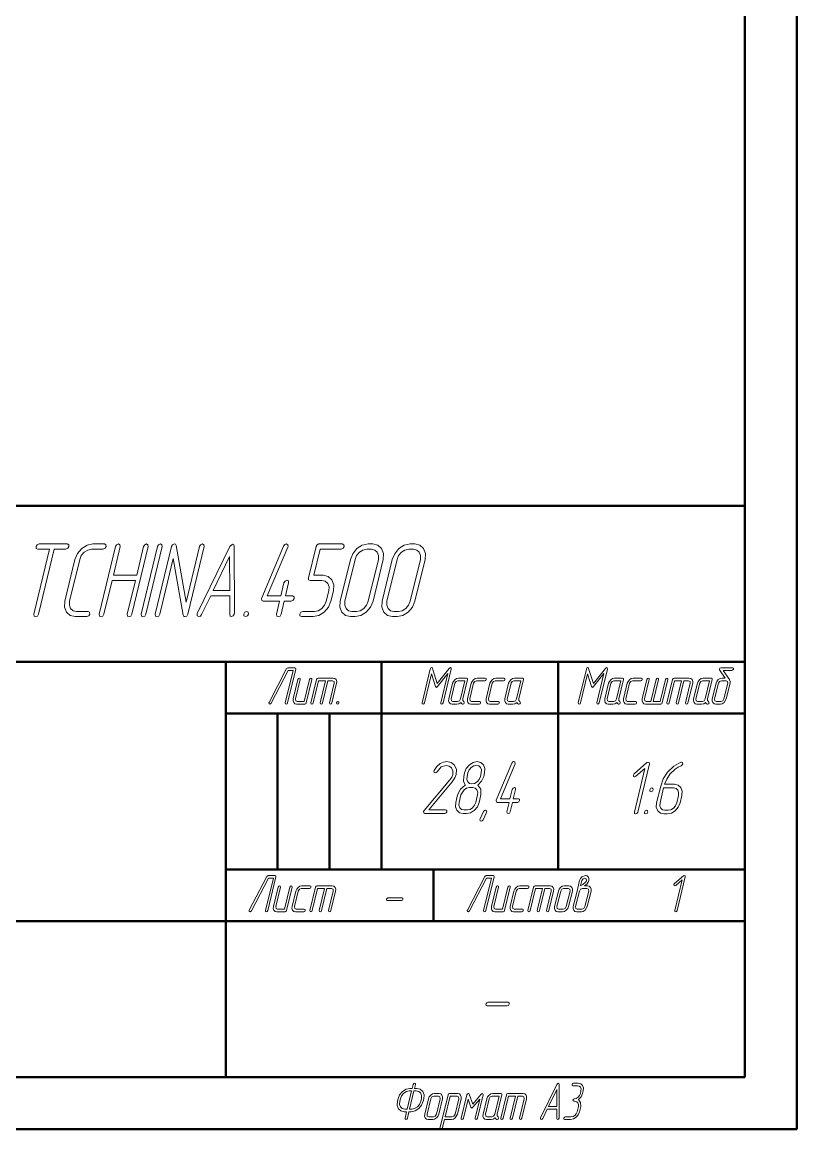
# Model space of a CAD drawing. Extents: x 0 to 420, y 0 to 297.
# Drawn here: x 345.4 to 420, y -0.1 to 106.6 of the extents above; entities that cross this region are included whole.
import ezdxf

# ---------------------------------------------------------------- set-up
doc = ezdxf.new("R2010")
doc.units = 0

msp = doc.modelspace()

# ---------------------------------------------------------------- linework, layer by layer
at = {"color": 7, "lineweight": 50}
for p, q in [((420, 0), (420, 297)), ((415, 5), (415, 292)), ((230, 60), (415, 60)), ((415, 60), (415, 5)), ((295, 45), (415, 45)), ((365, 5), (365, 45)), ((380, 25), (380, 45)), ((397, 25), (397, 45)), ((365, 40), (415, 40)), ((370, 25), (370, 40)), ((375, 25), (375, 40)), ((365, 25), (415, 25)), ((385, 20), (385, 25)), ((295, 20), (415, 20)), ((20, 5), (415, 5)), ((230, 5), (415, 5)), ((0, 0), (420, 0))]:
    msp.add_line(p, q, dxfattribs=at)
at = {"color": 7, "lineweight": 13}
for points in [[(348.02301, 55.836258), (346.512482, 49.583332), (346.549316, 49.399124), (346.6875, 49.337719), (346.862488, 49.399124), (346.963806, 49.583332), (348.474335, 55.836258), (349.607239, 55.836258), (349.791443, 55.918129), (349.892761, 56.081871), (349.874329, 56.255848), (349.726959, 56.337719), (347.019073, 56.337719), (346.834869, 56.255848), (346.742737, 56.081871), (346.751953, 55.907894), (346.899323, 55.836258)], [(351.624329, 49.337719), (351.817749, 49.41959), (351.909851, 49.583332), (351.891449, 49.767544), (351.74408, 49.83918), (350.629578, 49.83918), (350.298004, 49.91082), (350.058533, 50.135963), (349.938812, 50.453217), (349.966431, 50.831871), (350.933533, 54.833332), (351.090118, 55.222221), (351.366425, 55.549706), (351.707214, 55.754387), (352.075653, 55.836258), (353.190125, 55.836258), (353.383545, 55.918129), (353.484863, 56.081871), (353.457214, 56.255848), (353.309845, 56.337719), (352.195374, 56.337719), (351.642761, 56.214912), (351.126953, 55.887428), (350.712494, 55.406433), (350.482239, 54.833332), (349.515106, 50.831871), (349.469055, 50.25877), (349.662476, 49.777779), (350.012482, 49.44006), (350.509857, 49.337719)], [(356.423004, 53.328949), (354.175659, 53.328949), (354.838806, 56.081871), (354.801971, 56.266083), (354.663818, 56.337719), (354.4888, 56.266083), (354.387482, 56.081871), (352.8125, 49.583332), (352.840118, 49.399124), (352.978271, 49.337719), (353.162476, 49.399124), (353.263794, 49.583332), (354.046692, 52.827484), (356.294067, 52.827484), (355.511169, 49.583332), (355.548004, 49.399124), (355.686157, 49.337719), (355.861176, 49.399124), (355.962494, 49.583332), (357.537476, 56.081871), (357.500641, 56.266083), (357.371704, 56.337719), (357.196686, 56.266083), (357.086182, 56.081871)], [(357.30722, 49.583332), (358.882233, 56.081871), (358.845398, 56.266083), (358.707214, 56.337719), (358.532227, 56.266083), (358.430908, 56.081871), (356.855896, 49.583332), (356.883545, 49.399124), (357.021698, 49.337719), (357.205902, 49.399124)], [(361.350647, 49.583332), (362.925659, 56.081871), (362.888794, 56.266083), (362.759857, 56.337719), (362.584869, 56.266083), (362.474335, 56.081871), (361.175659, 50.719299), (360.217743, 56.184212), (360.15329, 56.307018), (360.051971, 56.337719), (359.876953, 56.266083), (359.775635, 56.081871), (358.200653, 49.583332), (358.228271, 49.399124), (358.366425, 49.337719), (358.550659, 49.399124), (358.651978, 49.583332), (359.950653, 54.945908), (360.908539, 49.480995), (360.973022, 49.36842), (361.074341, 49.337719), (361.249329, 49.399124)], [(363.551971, 51.343567), (363.570374, 51.343567), (365.366425, 51.343567), (365.384857, 51.343567), (365.384857, 49.532162), (365.430908, 49.388889), (365.550659, 49.337719), (365.725647, 49.409355), (365.826965, 49.583332), (365.845398, 49.654972), (365.826965, 56.102341), (365.780914, 56.266083), (365.661163, 56.327484), (365.394073, 56.102341), (362.262482, 49.654972), (362.234863, 49.583332), (362.262482, 49.409355), (362.409851, 49.337719), (362.55722, 49.388889), (362.667755, 49.532162)], [(370.754578, 51.333332), (371.058533, 52.592106), (371.030914, 52.776314), (370.901978, 52.837719), (370.726959, 52.766083), (370.607239, 52.592106), (370.303284, 51.333332), (369.004578, 51.333332), (370.984863, 56.030701), (371.003265, 56.092106), (370.975647, 56.266083), (370.828278, 56.337719), (370.680908, 56.286549), (370.570374, 56.133041), (368.461182, 51.138889), (368.451965, 51.077484), (368.470398, 50.903507), (368.608551, 50.831871), (370.183533, 50.831871), (369.879578, 49.583332), (369.907227, 49.399124), (370.054596, 49.337719), (370.229584, 49.399124), (370.330902, 49.583332), (370.634857, 50.831871), (371.316437, 50.831871), (371.500641, 50.913742), (371.601959, 51.087719), (371.583557, 51.261696), (371.436157, 51.333332)], [(375.129578, 50.831871), (375.36908, 51.834793), (375.405914, 52.407894), (375.230896, 52.888889), (374.871704, 53.216373), (374.392761, 53.328949), (373.490112, 53.328949), (374.088806, 55.836258), (376.105896, 55.836258), (376.299316, 55.918129), (376.400635, 56.081871), (376.373016, 56.255848), (376.225647, 56.337719), (373.978271, 56.337719), (373.794067, 56.266083), (373.701965, 56.081871), (372.974335, 53.083332), (372.983551, 52.888889), (373.13092, 52.827484), (374.263794, 52.827484), (374.586182, 52.755848), (374.834869, 52.540936), (374.945374, 52.213451), (374.917755, 51.834793), (374.678284, 50.831871), (374.521698, 50.442982), (374.254578, 50.125732), (373.904602, 49.900585), (373.54538, 49.83918), (372.412476, 49.83918), (372.228271, 49.757309), (372.126953, 49.583332), (372.145386, 49.409355), (372.292755, 49.337719), (373.425659, 49.337719), (373.959869, 49.44006), (374.484863, 49.777779), (374.890137, 50.25877)], [(379.18222, 50.831871), (380.149323, 54.833332), (380.186157, 55.406433), (380.011169, 55.897659), (379.642761, 56.225147), (379.154602, 56.337719), (378.703278, 56.337719), (378.150635, 56.214912), (377.634857, 55.887428), (377.229584, 55.396198), (376.999329, 54.833332), (376.032227, 50.831871), (375.986176, 50.25877), (376.179596, 49.777779), (376.529602, 49.44006), (377.017761, 49.337719), (377.469055, 49.337719), (378.012482, 49.44006), (378.537476, 49.777779), (378.942749, 50.25877)], [(378.730896, 50.831871), (378.565125, 50.432747), (378.298004, 50.125732), (377.947998, 49.900585), (377.588806, 49.83918), (377.137482, 49.83918), (376.815125, 49.900585), (376.584869, 50.125732), (376.455902, 50.442982), (376.483551, 50.831871), (377.450653, 54.833332), (377.598022, 55.211987), (377.874329, 55.539474), (378.215118, 55.754387), (378.583557, 55.836258), (379.034851, 55.836258), (379.357239, 55.754387), (379.59671, 55.539474), (379.716431, 55.211987), (379.697998, 54.833332)], [(383.225647, 50.831871), (384.192749, 54.833332), (384.229584, 55.406433), (384.054596, 55.897659), (383.686157, 56.225147), (383.198029, 56.337719), (382.746704, 56.337719), (382.194061, 56.214912), (381.678284, 55.887428), (381.27301, 55.396198), (381.042755, 54.833332), (380.075653, 50.831871), (380.029602, 50.25877), (380.223022, 49.777779), (380.573029, 49.44006), (381.061157, 49.337719), (381.512482, 49.337719), (382.055908, 49.44006), (382.580902, 49.777779), (382.986176, 50.25877)], [(382.774323, 50.831871), (382.608551, 50.432747), (382.341431, 50.125732), (381.991425, 49.900585), (381.632233, 49.83918), (381.180908, 49.83918), (380.858551, 49.900585), (380.628296, 50.125732), (380.499329, 50.442982), (380.526978, 50.831871), (381.49408, 54.833332), (381.641449, 55.211987), (381.917755, 55.539474), (382.258545, 55.754387), (382.626953, 55.836258), (383.078278, 55.836258), (383.400635, 55.754387), (383.640137, 55.539474), (383.759857, 55.211987), (383.741425, 54.833332)], [(365.384857, 51.845028), (363.791443, 51.845028), (365.375641, 55.130116)], [(367.024323, 49.83918), (366.840118, 49.757309), (366.7388, 49.583332), (366.757233, 49.409355), (366.904602, 49.337719), (367.098022, 49.41959), (367.190125, 49.583332), (367.171692, 49.767544)], [(370.952637, 41.041668), (371.740143, 44.290939), (371.730927, 44.383041), (371.657227, 44.418861), (370.984863, 44.418861), (370.860535, 44.331875), (369.174988, 41.082603), (369.151978, 41.036552), (369.17041, 40.949562), (369.24408, 40.918861), (369.373016, 41.005848), (371.007904, 44.168129), (371.486847, 44.168129), (370.731567, 41.041668), (370.745392, 40.949562), (370.814484, 40.918861), (370.906586, 40.949562)], [(385.937164, 41.041668), (386.72467, 44.290939), (386.720062, 44.398392), (386.655579, 44.439331), (386.53125, 44.357456), (385.375336, 42.909359), (384.924011, 44.357456), (384.887177, 44.418861), (384.836517, 44.439331), (384.753632, 44.398392), (384.702972, 44.290939), (383.915466, 41.041668), (383.929291, 40.949562), (383.998352, 40.918861), (384.090454, 40.949562), (384.141113, 41.041668), (384.818085, 43.84576), (385.204926, 42.602341), (385.283234, 42.525585), (385.398346, 42.602341), (386.393097, 43.85088), (385.711517, 41.041668), (385.729919, 40.949562), (385.799011, 40.918861), (385.886505, 40.949562)], [(400.964142, 41.041668), (401.751648, 44.290939), (401.74704, 44.398392), (401.682556, 44.439331), (401.558228, 44.357456), (400.402313, 42.909359), (399.950989, 44.357456), (399.914154, 44.418861), (399.863495, 44.439331), (399.780609, 44.398392), (399.72995, 44.290939), (398.942444, 41.041668), (398.956268, 40.949562), (399.02533, 40.918861), (399.117432, 40.949562), (399.168091, 41.041668), (399.845062, 43.84576), (400.231903, 42.602341), (400.310211, 42.525585), (400.425323, 42.602341), (401.420074, 43.85088), (400.738495, 41.041668), (400.756897, 40.949562), (400.825989, 40.918861), (400.913483, 40.949562)], [(413.518097, 43.272663), (412.905609, 44.168129), (413.75296, 44.168129), (413.84967, 44.209064), (413.90033, 44.290939), (413.886505, 44.377926), (413.812836, 44.418861), (412.689148, 44.418861), (412.592438, 44.388161), (412.53717, 44.311405), (412.53717, 44.255119), (412.560211, 44.203949), (413.094421, 43.415939), (412.790466, 43.415939), (412.601654, 43.380119), (412.431244, 43.272663), (412.293091, 43.108921), (412.219421, 42.919594), (411.855591, 41.420322), (411.841766, 41.22588), (411.90625, 41.067253), (412.021393, 40.954681), (412.187164, 40.918861), (412.633881, 40.918861), (412.818085, 40.954681), (412.993103, 41.067253), (413.204926, 41.420322), (413.568756, 42.919594), (413.577972, 43.103802), (413.522705, 43.262428), (413.518097, 43.267548)], [(372.753296, 41.041668), (373.296722, 43.293129), (373.282898, 43.385235), (373.213806, 43.415939), (373.13092, 43.380119), (373.071045, 43.293129), (372.559875, 41.169594), (371.882904, 41.169594), (371.744751, 41.24123), (371.72171, 41.420322), (372.173035, 43.293129), (372.15921, 43.385235), (372.090118, 43.415939), (372.002625, 43.380119), (371.947357, 43.293129), (371.496063, 41.420322), (371.482239, 41.22076), (371.542114, 41.062138), (371.657227, 40.949562), (371.823029, 40.918861), (372.610535, 40.918861), (372.702637, 40.949562)], [(374.618408, 43.165207), (374.102631, 41.041668), (374.116455, 40.949562), (374.190125, 40.918861), (374.277618, 40.949562), (374.328278, 41.041668), (374.844086, 43.165207), (375.29541, 43.165207), (375.433563, 43.093571), (375.456573, 42.919594), (375.000671, 41.041668), (375.019073, 40.949562), (375.088165, 40.918861), (375.175659, 40.949562), (375.226318, 41.041668), (375.682251, 42.919594), (375.691437, 43.108921), (375.636169, 43.272663), (375.516449, 43.380119), (375.355255, 43.415939), (373.890778, 43.415939), (373.798676, 43.385235), (373.748016, 43.293129), (373.20459, 41.041668), (373.218414, 40.949562), (373.287506, 40.918861), (373.379608, 40.949562), (373.430267, 41.041668), (373.946045, 43.165207)], [(387.922028, 41.159359), (387.834534, 41.261696), (387.829926, 41.420322), (388.28125, 43.293129), (388.276642, 43.385235), (388.198364, 43.415939), (387.410858, 43.415939), (387.222046, 43.380119), (387.056244, 43.267548), (386.918091, 43.103802), (386.844421, 42.919594), (386.480591, 41.420322), (386.466766, 41.22076), (386.526642, 41.062138), (386.641785, 40.949562), (386.807556, 40.918861), (387.258881, 40.918861), (387.452301, 40.959797), (387.636505, 41.087723), (387.705597, 40.990498), (387.793091, 40.918861), (387.834534, 40.913746), (387.922028, 40.949562), (387.972687, 41.041668)], [(387.604279, 41.420322), (387.498352, 41.24123), (387.318756, 41.169594), (386.867432, 41.169594), (386.729279, 41.24123), (386.706238, 41.420322), (387.070068, 42.919594), (387.175995, 43.093571), (387.350983, 43.165207), (388.027954, 43.165207)], [(389.395721, 40.918861), (389.492432, 40.959797), (389.538483, 41.041668), (389.529266, 41.133774), (389.455597, 41.169594), (388.668091, 41.169594), (388.529938, 41.24123), (388.506897, 41.420322), (388.870728, 42.919594), (388.976654, 43.093571), (389.151642, 43.165207), (389.939148, 43.165207), (390.035858, 43.206142), (390.081909, 43.293129), (390.072693, 43.380119), (389.999023, 43.415939), (389.211517, 43.415939), (389.022705, 43.380119), (388.856903, 43.267548), (388.71875, 43.103802), (388.64505, 42.919594), (388.28125, 41.420322), (388.267426, 41.22076), (388.327301, 41.062138), (388.442444, 40.949562), (388.608215, 40.918861)], [(391.196381, 40.918861), (391.293091, 40.959797), (391.339142, 41.041668), (391.329926, 41.133774), (391.256256, 41.169594), (390.46875, 41.169594), (390.330597, 41.24123), (390.307556, 41.420322), (390.671387, 42.919594), (390.777313, 43.093571), (390.952301, 43.165207), (391.739807, 43.165207), (391.836517, 43.206142), (391.882568, 43.293129), (391.873352, 43.380119), (391.799683, 43.415939), (391.012177, 43.415939), (390.823364, 43.380119), (390.657562, 43.267548), (390.519409, 43.103802), (390.445709, 42.919594), (390.081909, 41.420322), (390.068085, 41.22076), (390.12796, 41.062138), (390.243103, 40.949562), (390.408875, 40.918861)], [(393.324005, 41.159359), (393.236511, 41.261696), (393.231903, 41.420322), (393.683228, 43.293129), (393.678619, 43.385235), (393.600342, 43.415939), (392.812836, 43.415939), (392.624023, 43.380119), (392.458221, 43.267548), (392.320068, 43.103802), (392.246368, 42.919594), (391.882568, 41.420322), (391.868744, 41.22076), (391.928619, 41.062138), (392.043762, 40.949562), (392.209534, 40.918861), (392.660858, 40.918861), (392.854279, 40.959797), (393.038483, 41.087723), (393.107574, 40.990498), (393.195068, 40.918861), (393.236511, 40.913746), (393.324005, 40.949562), (393.374664, 41.041668)], [(393.006256, 41.420322), (392.90033, 41.24123), (392.720734, 41.169594), (392.269409, 41.169594), (392.131256, 41.24123), (392.108215, 41.420322), (392.472046, 42.919594), (392.577972, 43.093571), (392.75296, 43.165207), (393.429932, 43.165207)], [(402.949005, 41.159359), (402.861511, 41.261696), (402.856903, 41.420322), (403.308228, 43.293129), (403.303619, 43.385235), (403.225342, 43.415939), (402.437836, 43.415939), (402.249023, 43.380119), (402.083221, 43.267548), (401.945068, 43.103802), (401.871399, 42.919594), (401.507568, 41.420322), (401.493744, 41.22076), (401.553619, 41.062138), (401.668762, 40.949562), (401.834534, 40.918861), (402.285858, 40.918861), (402.479279, 40.959797), (402.663483, 41.087723), (402.732574, 40.990498), (402.820068, 40.918861), (402.861511, 40.913746), (402.949005, 40.949562), (402.999664, 41.041668)], [(402.631256, 41.420322), (402.52533, 41.24123), (402.345734, 41.169594), (401.894409, 41.169594), (401.756256, 41.24123), (401.733215, 41.420322), (402.097046, 42.919594), (402.202972, 43.093571), (402.37796, 43.165207), (403.054932, 43.165207)], [(404.422699, 40.918861), (404.519409, 40.959797), (404.56546, 41.041668), (404.556244, 41.133774), (404.482574, 41.169594), (403.695068, 41.169594), (403.556915, 41.24123), (403.533875, 41.420322), (403.897705, 42.919594), (404.003632, 43.093571), (404.178619, 43.165207), (404.966125, 43.165207), (405.062836, 43.206142), (405.108887, 43.293129), (405.09967, 43.380119), (405.026001, 43.415939), (404.238495, 43.415939), (404.049683, 43.380119), (403.883881, 43.267548), (403.745728, 43.103802), (403.672028, 42.919594), (403.308228, 41.420322), (403.294403, 41.22076), (403.354279, 41.062138), (403.469421, 40.949562), (403.635193, 40.918861)], [(406.172699, 41.169594), (406.683899, 43.293129), (406.670074, 43.385235), (406.605591, 43.415939), (406.518097, 43.380119), (406.458221, 43.293129), (405.947052, 41.169594), (405.495728, 41.169594), (405.357574, 41.24123), (405.334534, 41.420322), (405.785858, 43.293129), (405.772034, 43.385235), (405.702972, 43.415939), (405.615479, 43.380119), (405.560211, 43.293129), (405.108887, 41.420322), (405.095062, 41.22076), (405.154938, 41.062138), (405.270081, 40.949562), (405.435852, 40.918861), (406.90033, 40.918861), (406.987823, 40.949562), (407.038483, 41.041668), (407.581909, 43.293129), (407.568085, 43.385235), (407.503632, 43.415939), (407.416107, 43.380119), (407.356262, 43.293129), (406.845062, 41.169594)], [(408.903625, 43.165207), (408.387817, 41.041668), (408.401642, 40.949562), (408.475342, 40.918861), (408.562836, 40.949562), (408.613495, 41.041668), (409.129272, 43.165207), (409.580597, 43.165207), (409.71875, 43.093571), (409.741791, 42.919594), (409.285858, 41.041668), (409.304291, 40.949562), (409.373352, 40.918861), (409.460846, 40.949562), (409.511505, 41.041668), (409.967438, 42.919594), (409.976654, 43.108921), (409.921387, 43.272663), (409.801636, 43.380119), (409.640472, 43.415939), (408.175995, 43.415939), (408.083893, 43.385235), (408.033234, 43.293129), (407.489807, 41.041668), (407.503632, 40.949562), (407.572693, 40.918861), (407.664795, 40.949562), (407.715454, 41.041668), (408.231262, 43.165207)], [(411.496399, 41.159359), (411.408875, 41.261696), (411.404266, 41.420322), (411.855591, 43.293129), (411.850983, 43.385235), (411.772705, 43.415939), (410.985199, 43.415939), (410.796387, 43.380119), (410.630585, 43.267548), (410.492432, 43.103802), (410.418762, 42.919594), (410.054932, 41.420322), (410.041107, 41.22076), (410.100983, 41.062138), (410.216125, 40.949562), (410.381897, 40.918861), (410.833221, 40.918861), (411.026642, 40.959797), (411.210846, 41.087723), (411.279938, 40.990498), (411.367432, 40.918861), (411.408875, 40.913746), (411.496399, 40.949562), (411.547028, 41.041668)], [(411.178619, 41.420322), (411.072693, 41.24123), (410.893097, 41.169594), (410.441772, 41.169594), (410.303619, 41.24123), (410.280609, 41.420322), (410.644409, 42.919594), (410.750336, 43.093571), (410.925323, 43.165207), (411.602295, 43.165207)], [(412.979279, 41.420322), (412.873352, 41.24123), (412.693756, 41.169594), (412.24704, 41.169594), (412.104279, 41.24123), (412.081238, 41.420322), (412.445068, 42.919594), (412.550995, 43.093571), (412.730591, 43.165207), (413.177307, 43.165207), (413.320068, 43.093571), (413.343109, 42.919594)], [(375.820404, 41.169594), (375.728302, 41.128658), (375.677643, 41.041668), (375.686829, 40.954681), (375.760529, 40.918861), (375.857239, 40.959797), (375.90329, 41.041668), (375.894073, 41.133774)], [(386.089844, 30.382269), (386.227997, 30.440748), (386.293793, 30.557707), (386.28064, 30.689287), (386.175385, 30.740456), (384.556946, 30.740456), (386.806946, 33.430515), (387.056946, 33.803322), (387.195129, 34.154198), (387.214844, 34.629345), (387.024078, 35.031391), (386.695129, 35.294548), (386.287231, 35.382271), (385.958282, 35.3311), (385.65564, 35.184898), (385.339844, 34.914433), (385.076691, 34.534317), (385.050385, 34.468525), (385.070129, 34.344257), (385.175385, 34.293087), (385.274078, 34.329636), (385.346436, 34.410046), (385.754333, 34.877884), (386.214844, 35.016773), (386.517487, 34.950981), (386.747742, 34.768234), (386.872742, 34.483147), (386.859589, 34.154198), (386.760895, 33.891041), (386.681946, 33.766773), (386.583282, 33.627884), (384.102997, 30.660048), (384.056946, 30.572327), (384.070129, 30.440748), (384.168793, 30.382269)], [(389.40564, 31.44952), (389.576691, 32.165894), (389.563538, 32.72876), (389.287231, 33.116188), (389.642487, 33.488995), (389.846436, 33.94952), (389.931946, 34.315018), (389.958282, 34.724373), (389.833282, 35.06794), (389.570129, 35.301861), (389.221436, 35.382271), (388.833282, 35.301861), (388.471436, 35.06794), (388.168793, 34.717064), (388.004333, 34.315018), (387.918793, 33.94952), (387.90564, 33.481686), (388.070129, 33.116188), (387.602997, 32.721451), (387.326691, 32.165894), (387.15564, 31.44952), (387.122742, 31.040163), (387.260895, 30.696596), (387.510895, 30.455368), (387.859589, 30.382269), (388.181946, 30.382269), (388.570129, 30.455368), (388.945129, 30.696596), (389.234589, 31.040163)], [(392.695129, 31.807707), (392.912231, 32.706829), (392.892487, 32.838409), (392.800385, 32.882271), (392.675385, 32.8311), (392.589844, 32.706829), (392.372742, 31.807707), (391.445129, 31.807707), (392.859589, 35.162971), (392.872742, 35.206829), (392.852997, 35.3311), (392.747742, 35.382271), (392.642487, 35.345718), (392.563538, 35.236069), (391.056946, 31.668819), (391.050385, 31.624958), (391.063538, 31.50069), (391.162231, 31.44952), (392.287231, 31.44952), (392.070129, 30.557707), (392.089844, 30.426128), (392.195129, 30.382269), (392.320129, 30.426128), (392.392487, 30.557707), (392.609589, 31.44952), (393.096436, 31.44952), (393.227997, 31.507999), (393.300385, 31.632269), (393.287231, 31.756538), (393.181946, 31.807707)], [(404.676788, 30.514788), (405.801788, 35.156601), (405.782043, 35.288181), (405.676788, 35.332039), (405.55835, 35.280869), (404.341248, 34.213619), (404.255737, 34.089348), (404.282043, 33.96508), (404.380737, 33.906601), (404.505737, 33.96508), (405.374146, 34.732624), (404.354401, 30.514788), (404.380737, 30.383209), (404.479401, 30.33935), (404.604401, 30.383209)], [(406.887299, 33.000168), (406.499146, 31.406601), (406.466248, 30.997244), (406.604401, 30.653677), (406.854401, 30.412449), (407.203094, 30.33935), (407.525452, 30.33935), (407.913635, 30.412449), (408.288635, 30.653677), (408.578094, 30.997244), (408.749146, 31.406601), (408.920197, 32.122974), (408.946503, 32.532333), (408.821503, 32.883209), (408.564941, 33.117126), (408.216248, 33.197536), (407.262299, 33.197536), (407.466248, 33.687302), (407.782043, 34.169758), (408.282043, 34.659527), (408.564941, 34.849583), (408.860992, 34.988472), (408.966248, 35.061573), (409.012299, 35.156601), (408.992584, 35.280869), (408.900452, 35.339348), (408.834686, 35.32473), (408.14389, 34.937302), (407.551788, 34.359818), (407.137299, 33.709232)], [(389.524078, 33.94952), (389.40564, 33.664433), (389.208282, 33.437824), (388.964844, 33.284317), (388.708282, 33.240456), (388.471436, 33.284317), (388.300385, 33.445133), (388.221436, 33.671741), (388.24118, 33.94952), (388.326691, 34.315018), (388.438538, 34.585487), (388.642487, 34.819405), (388.879333, 34.965603), (389.142487, 35.024082), (389.372742, 34.965603), (389.543793, 34.812096), (389.629333, 34.585487), (389.609589, 34.315018)], [(389.083282, 31.44952), (388.964844, 31.171743), (388.774078, 30.945135), (388.53064, 30.784315), (388.267487, 30.740456), (387.945129, 30.740456), (387.714844, 30.784315), (387.550385, 30.945135), (387.458282, 31.171743), (387.477997, 31.44952), (387.649078, 32.165894), (387.958282, 32.67028), (388.201691, 32.823788), (388.464844, 32.882271), (388.787231, 32.882271), (389.024078, 32.823788), (389.195129, 32.67028), (389.274078, 32.436363), (389.254333, 32.165894)], [(406.045197, 32.839348), (405.907043, 32.780869), (405.841248, 32.656601), (405.847839, 32.532333), (405.959686, 32.481163), (406.097839, 32.539642), (406.163635, 32.656601), (406.14389, 32.780869)], [(407.170197, 32.839348), (408.130737, 32.839348), (408.367584, 32.780869), (408.538635, 32.627361), (408.617584, 32.393444), (408.597839, 32.122974), (408.426788, 31.406601), (408.30835, 31.128824), (408.117584, 30.902216), (407.874146, 30.741396), (407.610992, 30.697536), (407.288635, 30.697536), (407.05835, 30.741396), (406.89389, 30.902216), (406.801788, 31.128824), (406.821503, 31.406601)], [(390.149078, 30.535778), (390.122742, 30.652737), (390.017487, 30.703907), (389.912231, 30.667356), (389.833282, 30.565018), (389.497742, 29.855953), (389.477997, 29.804783), (389.504333, 29.687824), (389.602997, 29.629345), (389.708282, 29.665895), (389.793793, 29.775543), (390.122742, 30.477299)], [(405.525452, 30.697536), (405.39389, 30.639057), (405.321503, 30.514788), (405.334686, 30.39052), (405.439941, 30.33935), (405.578094, 30.397829), (405.64389, 30.514788), (405.630737, 30.646368)], [(369.049347, 21.041666), (369.836853, 24.290936), (369.827637, 24.383041), (369.753937, 24.418859), (369.081573, 24.418859), (368.957245, 24.331871), (367.271698, 21.082602), (367.248688, 21.036549), (367.26712, 20.949562), (367.34079, 20.918859), (367.469727, 21.005848), (369.104614, 24.168129), (369.583557, 24.168129), (368.828278, 21.041666), (368.842102, 20.949562), (368.911194, 20.918859), (369.003296, 20.949562)], [(390.049347, 21.041666), (390.836853, 24.290936), (390.827637, 24.383041), (390.753937, 24.418859), (390.081573, 24.418859), (389.957245, 24.331871), (388.271698, 21.082602), (388.248688, 21.036549), (388.26712, 20.949562), (388.34079, 20.918859), (388.469727, 21.005848), (390.104614, 24.168129), (390.583557, 24.168129), (389.828278, 21.041666), (389.842102, 20.949562), (389.911194, 20.918859), (390.003296, 20.949562)], [(399.540802, 23.415936), (399.669739, 23.508041), (399.794067, 23.605263), (399.913818, 23.769005), (399.941437, 23.83041), (399.969086, 23.917397), (399.98291, 24.127193), (399.918427, 24.290936), (399.798676, 24.383041), (399.637512, 24.413742), (399.301331, 24.290936), (399.153961, 24.127193), (399.071045, 23.917397), (398.831573, 22.91959), (398.467773, 21.420322), (398.453949, 21.225878), (398.518433, 21.067251), (398.633545, 20.954678), (398.799347, 20.918859), (399.246063, 20.918859), (399.430267, 20.954678), (399.605255, 21.067251), (399.817108, 21.420322), (400.180908, 22.91959), (400.190125, 23.108917), (400.130249, 23.272661), (400.010529, 23.380117), (399.849335, 23.415936)], [(399.176971, 23.415936), (399.296722, 23.917397), (399.407227, 24.101608), (399.577637, 24.168129), (399.725006, 24.101608), (399.743408, 23.917397), (399.701965, 23.83041), (399.651306, 23.763889), (399.614471, 23.733187), (399.379608, 23.548977)], [(408.459229, 21.041666), (409.246735, 24.290936), (409.23291, 24.383041), (409.159241, 24.413742), (409.076355, 24.377924), (408.224365, 23.630848), (408.16449, 23.543859), (408.182922, 23.456871), (408.252014, 23.415936), (408.339508, 23.456871), (408.947388, 23.994152), (408.233582, 21.041666), (408.252014, 20.949562), (408.321075, 20.918859), (408.408569, 20.949562)], [(370.850006, 21.041666), (371.393433, 23.293129), (371.379608, 23.385235), (371.310516, 23.415936), (371.227631, 23.380117), (371.167755, 23.293129), (370.656586, 21.16959), (369.979614, 21.16959), (369.841461, 21.241228), (369.81842, 21.420322), (370.269745, 23.293129), (370.25592, 23.385235), (370.186829, 23.415936), (370.099335, 23.380117), (370.044067, 23.293129), (369.592773, 21.420322), (369.578949, 21.22076), (369.638824, 21.062134), (369.753937, 20.949562), (369.919739, 20.918859), (370.707245, 20.918859), (370.799347, 20.949562)], [(372.507904, 20.918859), (372.604614, 20.959795), (372.650665, 21.041666), (372.641449, 21.133772), (372.567749, 21.16959), (371.780273, 21.16959), (371.64209, 21.241228), (371.61908, 21.420322), (371.98288, 22.91959), (372.088806, 23.093567), (372.263824, 23.165205), (373.051331, 23.165205), (373.148041, 23.206141), (373.194092, 23.293129), (373.184875, 23.380117), (373.111176, 23.415936), (372.323669, 23.415936), (372.134857, 23.380117), (371.969086, 23.267544), (371.830933, 23.103802), (371.757233, 22.91959), (371.393433, 21.420322), (371.379608, 21.22076), (371.439484, 21.062134), (371.554596, 20.949562), (371.720398, 20.918859)], [(374.515778, 23.165205), (374, 21.041666), (374.013824, 20.949562), (374.087494, 20.918859), (374.174988, 20.949562), (374.225647, 21.041666), (374.741455, 23.165205), (375.192749, 23.165205), (375.330933, 23.093567), (375.353943, 22.91959), (374.898041, 21.041666), (374.916443, 20.949562), (374.985535, 20.918859), (375.073029, 20.949562), (375.123688, 21.041666), (375.57959, 22.91959), (375.588806, 23.108917), (375.533539, 23.272661), (375.413818, 23.380117), (375.252625, 23.415936), (373.788147, 23.415936), (373.696045, 23.385235), (373.645386, 23.293129), (373.101959, 21.041666), (373.115784, 20.949562), (373.184875, 20.918859), (373.276978, 20.949562), (373.327637, 21.041666), (373.843414, 23.165205)], [(391.850006, 21.041666), (392.393433, 23.293129), (392.379608, 23.385235), (392.310516, 23.415936), (392.227631, 23.380117), (392.167755, 23.293129), (391.656586, 21.16959), (390.979614, 21.16959), (390.841461, 21.241228), (390.81842, 21.420322), (391.269745, 23.293129), (391.25592, 23.385235), (391.186829, 23.415936), (391.099335, 23.380117), (391.044067, 23.293129), (390.592773, 21.420322), (390.578949, 21.22076), (390.638824, 21.062134), (390.753937, 20.949562), (390.919739, 20.918859), (391.707245, 20.918859), (391.799347, 20.949562)], [(393.507904, 20.918859), (393.604614, 20.959795), (393.650665, 21.041666), (393.641449, 21.133772), (393.567749, 21.16959), (392.780273, 21.16959), (392.64209, 21.241228), (392.61908, 21.420322), (392.98288, 22.91959), (393.088806, 23.093567), (393.263824, 23.165205), (394.051331, 23.165205), (394.148041, 23.206141), (394.194092, 23.293129), (394.184875, 23.380117), (394.111176, 23.415936), (393.323669, 23.415936), (393.134857, 23.380117), (392.969086, 23.267544), (392.830933, 23.103802), (392.757233, 22.91959), (392.393433, 21.420322), (392.379608, 21.22076), (392.439484, 21.062134), (392.554596, 20.949562), (392.720398, 20.918859)], [(395.515778, 23.165205), (395, 21.041666), (395.013824, 20.949562), (395.087494, 20.918859), (395.174988, 20.949562), (395.225647, 21.041666), (395.741455, 23.165205), (396.192749, 23.165205), (396.330933, 23.093567), (396.353943, 22.91959), (395.898041, 21.041666), (395.916443, 20.949562), (395.985535, 20.918859), (396.073029, 20.949562), (396.123688, 21.041666), (396.57959, 22.91959), (396.588806, 23.108917), (396.533539, 23.272661), (396.413818, 23.380117), (396.252625, 23.415936), (394.788147, 23.415936), (394.696045, 23.385235), (394.645386, 23.293129), (394.101959, 21.041666), (394.115784, 20.949562), (394.184875, 20.918859), (394.276978, 20.949562), (394.327637, 21.041666), (394.843414, 23.165205)], [(398.016449, 21.420322), (398.380249, 22.91959), (398.389465, 23.108917), (398.32959, 23.272661), (398.209869, 23.380117), (398.048676, 23.415936), (397.597382, 23.415936), (397.408539, 23.380117), (397.242767, 23.267544), (397.104614, 23.103802), (397.030914, 22.91959), (396.667114, 21.420322), (396.65329, 21.22076), (396.713165, 21.062134), (396.828278, 20.949562), (396.99408, 20.918859), (397.445404, 20.918859), (397.625, 20.949562), (397.799988, 21.062134), (397.933563, 21.22076)], [(397.790802, 21.420322), (397.684875, 21.241228), (397.505249, 21.16959), (397.053955, 21.16959), (396.915802, 21.241228), (396.892761, 21.420322), (397.256592, 22.91959), (397.362488, 23.093567), (397.537506, 23.165205), (397.988831, 23.165205), (398.131592, 23.093567), (398.154602, 22.91959)], [(399.591461, 21.420322), (399.485535, 21.241228), (399.305908, 21.16959), (398.859222, 21.16959), (398.716461, 21.241228), (398.69342, 21.420322), (399.057251, 22.91959), (399.163147, 23.093567), (399.342773, 23.165205), (399.78949, 23.165205), (399.932251, 23.093567), (399.955261, 22.91959)], [(381.914734, 22.007795), (382.006836, 22.048731), (382.052887, 22.130604), (382.048279, 22.21759), (381.974609, 22.258526), (380.625275, 22.258526), (380.533142, 22.212475), (380.477905, 22.130604), (380.491699, 22.043615), (380.565399, 22.007795)], [(392.112061, 11.849415), (392.243652, 11.907895), (392.309448, 12.024854), (392.302856, 12.149123), (392.197601, 12.207603), (390.269958, 12.207603), (390.138367, 12.141813), (390.059448, 12.024854), (390.079163, 11.900585), (390.184448, 11.849415)], [(382.419739, 1.665936), (382.267761, 1.041667), (382.281555, 0.949561), (382.350647, 0.91886), (382.442749, 0.949561), (382.493408, 1.041667), (382.645386, 1.665936), (382.866425, 1.665936), (383.234863, 1.74269), (383.580261, 1.962719), (383.851959, 2.285088), (384.013153, 2.66886), (384.073029, 2.919591), (384.096039, 3.303363), (383.980896, 3.625731), (383.736816, 3.840643), (383.409851, 3.917398), (383.188812, 3.917398), (383.280914, 4.290936), (383.262482, 4.383041), (383.19342, 4.418859), (383.110504, 4.383041), (383.055237, 4.290936), (382.963135, 3.917398), (382.737488, 3.917398), (382.373657, 3.840643), (382.023682, 3.620614), (381.747345, 3.298246), (381.595398, 2.919591), (381.535522, 2.66886), (381.507874, 2.279971), (381.632233, 1.957602), (381.867096, 1.737573), (382.194061, 1.665936)], [(395.968414, 1.921784), (395.977631, 1.921784), (396.875641, 1.921784), (396.884857, 1.921784), (396.884857, 1.016082), (396.907898, 0.944445), (396.967743, 0.91886), (397.055237, 0.954678), (397.105896, 1.041667), (397.115112, 1.077485), (397.105896, 4.301169), (397.082886, 4.383041), (397.02301, 4.413743), (396.889465, 4.301169), (395.323669, 1.077485), (395.309845, 1.041667), (395.323669, 0.954678), (395.397369, 0.91886), (395.471039, 0.944445), (395.526306, 1.016082)], [(398.980255, 2.832603), (399.228943, 3.093567), (399.371704, 3.415936), (399.43158, 3.666667), (399.449982, 3.953217), (399.367096, 4.198831), (399.1875, 4.362573), (398.938812, 4.418859), (398.487488, 4.418859), (398.395386, 4.377924), (398.349335, 4.290936), (398.353943, 4.203948), (398.427612, 4.168129), (398.878937, 4.168129), (399.044739, 4.127193), (399.159851, 4.019737), (399.219727, 3.855994), (399.21051, 3.666667), (399.150635, 3.415936), (399.067749, 3.221491), (398.929596, 3.062865), (398.759186, 2.950293), (398.57959, 2.919591), (398.487488, 2.878655), (398.43222, 2.791667), (398.446045, 2.704679), (398.519714, 2.66886), (398.630249, 2.66886), (398.796051, 2.627924), (398.915771, 2.520468), (398.971039, 2.356725), (398.957214, 2.167398), (398.837494, 1.665936), (398.759186, 1.471491), (398.625641, 1.312866), (398.450653, 1.200292), (398.266449, 1.169591), (397.70459, 1.169591), (397.612488, 1.128655), (397.561829, 1.041667), (397.571045, 0.954678), (397.644714, 0.91886), (398.206573, 0.91886), (398.478271, 0.970029), (398.740784, 1.138889), (398.94342, 1.379386), (399.063141, 1.665936), (399.182892, 2.167398), (399.173676, 2.561404)], [(382.479584, 1.916667), (382.253937, 1.916667), (382.005249, 1.972953), (381.830261, 2.136696), (381.738159, 2.377193), (381.761169, 2.66886), (381.821045, 2.919591), (381.940765, 3.206141), (382.143402, 3.446638), (382.401306, 3.61038), (382.677612, 3.666667), (382.90329, 3.666667)], [(383.128937, 3.666667), (383.349976, 3.666667), (383.594055, 3.61038), (383.773682, 3.446638), (383.865784, 3.201024), (383.847351, 2.919591), (383.787476, 2.66886), (383.663147, 2.377193), (383.455902, 2.136696), (383.19342, 1.967836), (382.9263, 1.916667), (382.705261, 1.916667)], [(385.509857, 1.420322), (385.873657, 2.919591), (385.882874, 3.108918), (385.823029, 3.272661), (385.703278, 3.380117), (385.542084, 3.415936), (385.09079, 3.415936), (384.901947, 3.380117), (384.736176, 3.267544), (384.598022, 3.103801), (384.524323, 2.919591), (384.160522, 1.420322), (384.146698, 1.22076), (384.206573, 1.062135), (384.321686, 0.949561), (384.487488, 0.91886), (384.938812, 0.91886), (385.118408, 0.949561), (385.293396, 1.062135), (385.426971, 1.22076)], [(386.067108, 0.91886), (386.74408, 0.91886), (386.923676, 0.949561), (387.098663, 1.062135), (387.310516, 1.420322), (387.674316, 2.919591), (387.683533, 3.108918), (387.623657, 3.272661), (387.503937, 3.380117), (387.347351, 3.415936), (386.555237, 3.415936), (386.463135, 3.385234), (386.412476, 3.293129), (385.629608, 0.04386), (385.643402, -0.048246), (385.712494, -0.078947), (385.79538, -0.048246), (385.855255, 0.04386)], [(389.24472, 1.041667), (389.788147, 3.293129), (389.774323, 3.385234), (389.709869, 3.421053), (389.599335, 3.364766), (388.78421, 2.397661), (388.438812, 3.364766), (388.401947, 3.405702), (388.360504, 3.421053), (388.268402, 3.380117), (388.213135, 3.293129), (387.669739, 1.041667), (387.683533, 0.949561), (387.752625, 0.91886), (387.844727, 0.949561), (387.895386, 1.041667), (388.342102, 2.878655), (388.618408, 2.09576), (388.696686, 2.024123), (388.80722, 2.09576), (389.46579, 2.878655), (389.019073, 1.041667), (389.032898, 0.949561), (389.101959, 0.91886), (389.194061, 0.949561)], [(391.224976, 1.159357), (391.137482, 1.261696), (391.132874, 1.420322), (391.584198, 3.293129), (391.57959, 3.385234), (391.501312, 3.415936), (390.713806, 3.415936), (390.524994, 3.380117), (390.359192, 3.267544), (390.221039, 3.103801), (390.147369, 2.919591), (389.783539, 1.420322), (389.769714, 1.22076), (389.82959, 1.062135), (389.944733, 0.949561), (390.110504, 0.91886), (390.561829, 0.91886), (390.755249, 0.959795), (390.939453, 1.087719), (391.008545, 0.990497), (391.096039, 0.91886), (391.137482, 0.913743), (391.224976, 0.949561), (391.275635, 1.041667)], [(392.905914, 3.165205), (392.390106, 1.041667), (392.403931, 0.949561), (392.477631, 0.91886), (392.565125, 0.949561), (392.615784, 1.041667), (393.131561, 3.165205), (393.582886, 3.165205), (393.721039, 3.093567), (393.74408, 2.919591), (393.288147, 1.041667), (393.30658, 0.949561), (393.375641, 0.91886), (393.463135, 0.949561), (393.513794, 1.041667), (393.969727, 2.919591), (393.978943, 3.108918), (393.923676, 3.272661), (393.803925, 3.380117), (393.642761, 3.415936), (392.178284, 3.415936), (392.086182, 3.385234), (392.035522, 3.293129), (391.492096, 1.041667), (391.50592, 0.949561), (391.574982, 0.91886), (391.667084, 0.949561), (391.717743, 1.041667), (392.233551, 3.165205)], [(396.884857, 2.172515), (396.088135, 2.172515), (396.880249, 3.815058)], [(385.28421, 1.420322), (385.178284, 1.241228), (384.998657, 1.169591), (384.547363, 1.169591), (384.40921, 1.241228), (384.386169, 1.420322), (384.75, 2.919591), (384.855896, 3.093567), (385.030914, 3.165205), (385.482239, 3.165205), (385.625, 3.093567), (385.64801, 2.919591)], [(386.126953, 1.164474), (386.610504, 3.165205), (387.287476, 3.165205), (387.425659, 3.093567), (387.448669, 2.919591), (387.084869, 1.420322), (386.974335, 1.241228), (386.803925, 1.164474)], [(390.907227, 1.420322), (390.8013, 1.241228), (390.621704, 1.169591), (390.17038, 1.169591), (390.032227, 1.241228), (390.009186, 1.420322), (390.373016, 2.919591), (390.478943, 3.093567), (390.653931, 3.165205), (391.330902, 3.165205)]]:
    msp.add_lwpolyline(points, close=True, dxfattribs=at)

doc.saveas('drawing.dxf')
